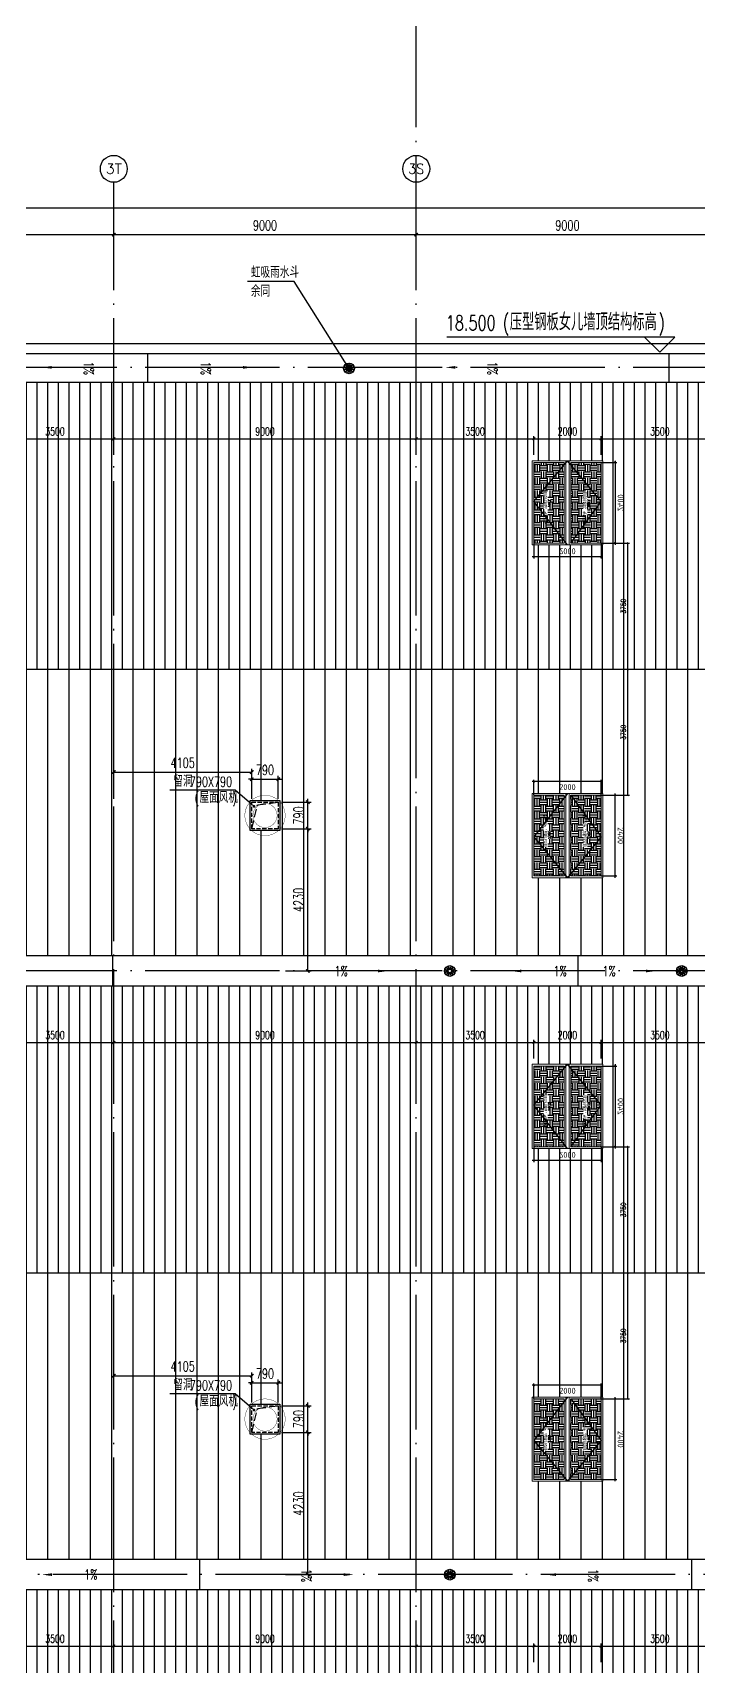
# Model space of a CAD drawing. Extents: x -1313754 to 847533, y 489853 to 941203.
# Drawn here: x 215731 to 235541, y 582093 to 630673 of the extents above; entities that cross this region are included whole.
import ezdxf
from ezdxf.enums import TextEntityAlignment as Align

# ---------------------------------------------------------------- set-up
doc = ezdxf.new("R2010")
doc.units = 0
doc.header["$LTSCALE"] = 1000
doc.header["$MEASUREMENT"] = 0
for name, pattern in [('DASH', [0.35, 0.25, -0.1]), ('DOTE', [2.42, 2, -0.2, 0.02, -0.2]), ('HIDDEN', [9.525, 6.35, -3.175])]:
    doc.linetypes.add(name, pattern=pattern)
doc.layers.get('Defpoints').update_dxf_attribs({"color": 210})
for name, color, linetype in [('A-AXIS-D', 1, 'Continuous'), ('A-AXIS-DOTE', 14, 'DOTE'), ('A-AXIS-DP', 126, 'Continuous'), ('A-AXIS-SYMB', 3, 'Continuous'), ('A-DRAIN', 142, 'Continuous'), ('A-HATCH-2', 251, 'Continuous'), ('A-LIN-V', 9, 'Continuous'), ('A-SFCE', 30, 'Continuous'), ('A-WINDOW', 140, 'Continuous'), ('AS-COLN', 6, 'Continuous'), ('AS-WALL', 40, 'Continuous'), ('AS-结构边线层', 200, 'Continuous'), ('DIM_SYMB', 3, 'Continuous'), ('PUB_TEXT', 7, 'Continuous'), ('SPACE', 7, 'Continuous'), ('SPACE_HATCH', 8, 'Continuous'), ('参考线', 8, 'Continuous'), ('外框', 1, 'HIDDEN'), ('文本', 4, 'Continuous'), ('暖通', 7, 'Continuous'), ('虹吸雨水斗', 6, 'Continuous')]:
    doc.layers.add(name, color=color, linetype=linetype)
doc.layers.add('A-加建区域', color=47, linetype='Continuous', plot=False)
doc.layers.add('成型线', color=3, linetype='Continuous', lineweight=18)
doc.styles.add('_TCH_AXIS', font='COMPLEX', dxfattribs={"bigfont": 'GBCBIG'})
doc.styles.add('_TCH_DIM', font='SIMPLEX', dxfattribs={"bigfont": 'GBCBIG'})
doc.styles.add('_TCH_DIM_T3', font='SIMPLEX', dxfattribs={"width": 0.705882, "bigfont": 'GBCBIG'})
doc.styles.add('_TCH_SPACE', font='SIMPLEX', dxfattribs={"height": 5, "bigfont": 'GBCBIG'})
doc.styles.get("Standard").update_dxf_attribs({"font": 'gbenor.shx', "bigfont": 'gbcbig.shx'})
doc.dimstyles.new('_TCH_ARCH&&100', dxfattribs={"dimtxt": 297.5, "dimasz": 100, "dimexe": 100, "dimexo": 100, "dimgap": 126.25, "dimtad": 1, "dimdec": 0, "dimzin": 0, "dimdsep": 46, "dimtxsty": '_TCH_DIM_T3', "dimblk": 'ARCHTICK', "dimcen": 0.09, "dimclrt": 7, "dimazin": 2, "dimtfac": 1, "dimtdec": 0, "dimtix": 1, "dimtmove": 2, "dimatfit": 3, "dimfxl": 0, "dimtolj": 1, "dimtzin": 0, "dimarcsym": 0})
doc.dimstyles.new('_TCH_ARCH&&50', dxfattribs={"dimtxt": 148.75, "dimasz": 50, "dimexe": 50, "dimexo": 50, "dimgap": 63.125, "dimtad": 1, "dimdec": 0, "dimzin": 0, "dimdsep": 46, "dimtxsty": '_TCH_DIM_T3', "dimblk": 'ARCHTICK', "dimcen": 0.09, "dimclrt": 7, "dimazin": 2, "dimtfac": 1, "dimtdec": 0, "dimtix": 1, "dimtmove": 2, "dimatfit": 3, "dimfxl": 0, "dimtolj": 1, "dimtzin": 0, "dimarcsym": 0})
doc.dimstyles.new('_TCH_ARCH&&80', dxfattribs={"dimtxt": 238, "dimasz": 80, "dimexe": 80, "dimexo": 80, "dimgap": 101, "dimtad": 1, "dimdec": 0, "dimzin": 0, "dimdsep": 46, "dimtxsty": '_TCH_DIM_T3', "dimblk": 'ARCHTICK', "dimcen": 0.09, "dimclrt": 7, "dimazin": 2, "dimtfac": 1, "dimtdec": 0, "dimtix": 1, "dimtmove": 2, "dimatfit": 3, "dimfxl": 0, "dimtolj": 1, "dimtzin": 0, "dimarcsym": 0})
pattern_1 = [(90, (-500100, 0), (-317.5, 0), [])]
pattern_2 = [(90, (-500100, 0), (-635, 0), [])]
pattern_3 = [(0, (0, 0), (187.5, 187.5), [187.5, -187.5]), (0, (0, 70.31), (187.5, 187.5), [187.5, -187.5]), (0, (0, 140.62), (187.5, 187.5), [187.5, -187.5]), (90, (23.44, 164.06), (-187.5, 187.5), [187.5, -187.5]), (90, (93.75, 164.06), (-187.5, 187.5), [187.5, -187.5]), (90, (164.06, 164.06), (-187.5, 187.5), [187.5, -187.5])]

# ---------------------------------------------------------------- blocks, each defined once
blk = doc.blocks.new('rrrrrrrrrrrrrrrrrrrrr')
at = {"layer": 'A-HATCH-2'}
h = blk.add_hatch(dxfattribs=at)
h.set_pattern_fill('ANSI31', color=256, scale=200, angle=45)
h.set_pattern_definition(pattern_1)
h.paths.add_polyline_path([(-266220, 611745), (-133684.3, 611745), (-128454.2, 611745), (-128454.2, 620270), (-295643.1, 620270), (-298314.9, 612035.4), (-298409.1, 611745)])
h = blk.add_hatch(dxfattribs=at)
h.set_pattern_fill('ANSI31', color=256, scale=400, angle=45)
h.set_pattern_definition(pattern_2)
h.paths.add_polyline_path([(-266220, 611745), (-133684.3, 611745), (-128454.2, 611745), (-128454.2, 603220), (-301175.2, 603220), (-298409.1, 611745), (-278850, 611745)])
h = blk.add_hatch(dxfattribs=at)
h.set_pattern_fill('ANSI31', color=256, scale=200, angle=45)
h.set_pattern_definition(pattern_1)
h.paths.add_polyline_path([(-266220, 593795), (-133684.3, 593795), (-128454.2, 593795), (-128454.2, 602320), (-301467.2, 602320), (-304221.8, 593830.4), (-299145.1, 593795)])
h = blk.add_hatch(dxfattribs=at)
h.set_pattern_fill('ANSI31', color=256, scale=400, angle=45)
h.set_pattern_definition(pattern_2)
h.paths.add_polyline_path([(-266220, 593795), (-133684.3, 593795), (-128454.2, 593795), (-128454.2, 585270), (-306999.3, 585270), (-304233.2, 593795), (-278850, 593795)])
h = blk.add_hatch(dxfattribs=at)
h.set_pattern_fill('ANSI31', color=256, scale=200, angle=45)
h.set_pattern_definition(pattern_1)
h.paths.add_polyline_path([(-266220, 575845), (-133684.3, 575845), (-128454.2, 575845), (-128454.2, 584370), (-307291.3, 584370), (-310057.3, 575845), (-299145.1, 575845)])
at = {"layer": 'A-AXIS-SYMB'}
for p, q in [((-265260, 621620), (-272040, 621620)), ((-265710, 621170), (-266160, 621620)), ((-265710, 621170), (-265260, 621620))]:
    blk.add_line(p, q, dxfattribs=at)
at = {"layer": 'A-LIN-V'}
for points in [[(-128454.2, 620270), (-295643.1, 620270), (-301175.2, 603220)], [(-128454.2, 603220), (-301175.2, 603220)], [(-128454.2, 602320), (-301467.2, 602320)], [(-128454.2, 585270), (-306999.3, 585270)], [(-128454.2, 584370), (-307291.3, 584370)]]:
    blk.add_lwpolyline(points, dxfattribs=at)
at = {"layer": 'A-SFCE'}
for points in [[(-128154.2, 548220), (-128154.2, 621419.9), (-296321.3, 621420), (-313854.2, 567383.3), (-313854.2, 566370), (-313254.2, 566370)], [(-313554.2, 564570), (-313554.2, 548519.9), (-128454.2, 548519.9), (-128454.2, 621119.9), (-296103.2, 621120), (-313554.2, 567335.8), (-313554.2, 566670), (-313254.2, 566670)], [(-299145.1, 611745), (-128454.2, 611745)], [(-304977.3, 593795), (-128454.2, 593795)]]:
    blk.add_lwpolyline(points, dxfattribs=at)
at = {"layer": 'PUB_TEXT', "style": '_TCH_DIM', "width": 0.705882}
for s, height, p in [('(', 446.2, (-270380, 621820)), (')', 446.2, (-265746.6, 621820)), ('18.500', 446.25, (-272075, 621820))]:
    blk.add_text(s, height=height, dxfattribs=at).set_placement(p)
at = {"layer": 'PUB_TEXT', "style": '_TCH_DIM'}
blk.add_text('压型钢板女儿墙顶结构标高', height=506.383, dxfattribs=at).set_placement((-270170, 621820))
blk = doc.blocks.new('_ArchTick')
at = {"color": 0, "linetype": 'ByBlock', "const_width": 0.4}
blk.add_lwpolyline([(-0.5, -0.5), (0.5, 0.5)], dxfattribs=at)
blk = doc.blocks.new('44')
at = {"layer": 'A-AXIS-DP', "color": 1}
for p, q in [((280302, 745270), (280302, 747370)), ((277446, 744900), (279946, 744900))]:
    blk.add_line(p, q, dxfattribs=at)
for p, xscale, yscale, zscale, rotation in [((280302, 747320), -50.00000000000003, 50.00000000000003, 50.00000000000001, 270), ((280302, 745320), -50.00000000000001, 50.00000000000001, 50.00000000000001, 90), ((279896, 744900), -50, 50, 50, 180)]:
    blk.add_blockref('_ArchTick', p, dxfattribs=dict(at, xscale=xscale, yscale=yscale, zscale=zscale, rotation=rotation))
at = {"layer": 'A-AXIS-DP', "color": 1, "xscale": -50, "yscale": 50, "zscale": 50}
blk.add_blockref('_ArchTick', (277496, 744900), dxfattribs=at)
at = {"layer": 'A-AXIS-DP', "color": 1, "insert": (278696, 744737), "char_height": 175, "attachment_point": 5, "rotation": 180}
blk.add_mtext('\\A1;2400', dxfattribs=at)
blk.add_wipeout([(277446, 745270), (279946, 745270), (279946, 747370), (277446, 747370)]).dxf.layer = '参考线'
at = {"layer": 'SPACE_HATCH'}
h = blk.add_hatch(dxfattribs=at)
h.set_pattern_fill('土壤', color=1, scale=50, style=0)
h.set_pattern_definition(pattern_3)
h.paths.add_polyline_path([(277496, 746420), (279896, 746420), (279896, 747320), (277496, 747320)])
h.paths.add_polyline_path([(278352, 746904), (279057, 746904), (279057, 747034), (278352, 747034)])
h.paths.add_polyline_path([(278591, 746811), (278817, 746811), (278817, 746895), (278591, 746895)])
h = blk.add_hatch(dxfattribs=at)
h.set_pattern_fill('土壤', color=1, scale=50, style=0)
h.set_pattern_definition(pattern_3)
h.paths.add_polyline_path([(277496, 746220), (279896, 746220), (279896, 745320), (277496, 745320)])
h.paths.add_polyline_path([(278352, 745724), (279057, 745724), (279057, 745854), (278352, 745854)])
h.paths.add_polyline_path([(278591, 745631), (278817, 745631), (278817, 745715), (278591, 745715)])
at = {"layer": 'A-AXIS-DP', "color": 1}
for p, q in [((279906, 747320), (280352, 747320)), ((277496, 745320), (277496, 744850)), ((279896, 745320), (279896, 744850)), ((279906, 745320), (280352, 745320))]:
    blk.add_line(p, q, dxfattribs=at)
at = {"layer": '外框'}
for points in [[(279946, 746320), (278658, 747320), (277446, 746320)], [(279896, 746220), (278658, 745320), (277446, 746320)]]:
    blk.add_lwpolyline(points, dxfattribs=at)
at = {"layer": '成型线'}
for p, q in [((279946, 745270), (279946, 747370)), ((277446, 746370), (279946, 746370)), ((277446, 746270), (279946, 746270)), ((277496, 746420), (279896, 746420)), ((277496, 746220), (279896, 746220))]:
    blk.add_line(p, q, dxfattribs=at)
for points in [[(279946, 745270), (277446, 745270), (277446, 747370), (279946, 747370)], [(277496, 746420), (277496, 747320), (279896, 747320), (279896, 746420)], [(279896, 746220), (279896, 745320), (277496, 745320), (277496, 746220)]]:
    blk.add_lwpolyline(points, dxfattribs=at)
at = {"layer": 'A-AXIS-DP', "color": 1, "insert": (280139, 746320), "char_height": 175, "attachment_point": 5, "rotation": 270}
blk.add_mtext('\\A1;2000', dxfattribs=at)
at = {"layer": 'SPACE', "color": 1, "style": '_TCH_SPACE'}
for p in [(278365, 746930), (278365, 745750)]:
    blk.add_text('自然排烟窗，有效面积', height=96.5, dxfattribs=at).set_placement(p)
at = {"layer": 'SPACE', "color": 1, "style": '_TCH_SPACE', "width": 0.705882}
for s, height, p in [('2.16m', 59.5, (278600, 746828)), ('2', 29.8, (278792, 746863)), ('2.16m', 59.5, (278600, 745648)), ('2', 29.8, (278792, 745683))]:
    blk.add_text(s, height=height, dxfattribs=at).set_placement(p)
blk = doc.blocks.new('*D2538')
at = {"layer": 'A-WINDOW', "color": 0, "lineweight": -2}
for p, q in [((367696, 714320), (368446, 714320)), ((368396, 710570), (368396, 714320)), ((367696, 710570), (368446, 710570))]:
    blk.add_line(p, q, dxfattribs=at)
at = {"layer": 'Defpoints', "color": 0}
for p in [(367646, 714320), (368396, 714320), (367646, 710570)]:
    blk.add_point(p, dxfattribs=at)
at = {"layer": 'A-WINDOW', "color": 0, "lineweight": -2, "xscale": 50, "yscale": 50, "zscale": 50}
for p, rotation in [((368396, 714320), 90), ((368396, 710570), 270)]:
    blk.add_blockref('_ArchTick', p, dxfattribs=dict(at, rotation=rotation))
at = {"layer": 'A-WINDOW', "color": 7, "insert": (368258, 712445), "char_height": 148.8, "attachment_point": 5, "rotation": 90, "style": '_TCH_DIM_T3'}
blk.add_mtext('\\A1;3750', dxfattribs=at)
blk = doc.blocks.new('*D2539')
at = {"layer": 'A-WINDOW', "color": 0, "lineweight": -2}
for p, q in [((367696, 718070), (368446, 718070)), ((368396, 714320), (368396, 718070)), ((367696, 714320), (368446, 714320))]:
    blk.add_line(p, q, dxfattribs=at)
at = {"layer": 'Defpoints', "color": 0}
for p in [(367646, 718070), (368396, 718070), (367646, 714320)]:
    blk.add_point(p, dxfattribs=at)
at = {"layer": 'A-WINDOW', "color": 0, "lineweight": -2, "xscale": 50, "yscale": 50, "zscale": 50}
for p, rotation in [((368396, 718070), 90), ((368396, 714320), 270)]:
    blk.add_blockref('_ArchTick', p, dxfattribs=dict(at, rotation=rotation))
at = {"layer": 'A-WINDOW', "color": 7, "insert": (368258, 716195), "char_height": 148.8, "attachment_point": 5, "rotation": 90, "style": '_TCH_DIM_T3'}
blk.add_mtext('\\A1;3750', dxfattribs=at)
blk = doc.blocks.new('*D1856')
at = {"layer": 'A-AXIS-DP', "color": 0, "lineweight": -2}
for p, q in [((214646, 618115), (214646, 618675)), ((214646, 618595), (218146, 618595)), ((218146, 618115), (218146, 618675))]:
    blk.add_line(p, q, dxfattribs=at)
at = {"layer": 'Defpoints', "color": 0}
for p in [(218146, 618595), (214646, 618035), (218146, 618035)]:
    blk.add_point(p, dxfattribs=at)
at = {"layer": 'A-AXIS-DP', "color": 0, "lineweight": -2, "xscale": 80, "yscale": 80, "zscale": 80, "rotation": 180}
blk.add_blockref('_ArchTick', (214646, 618595), dxfattribs=at)
at = {"layer": 'A-AXIS-DP', "color": 0, "lineweight": -2, "xscale": 80, "yscale": 80, "zscale": 80}
blk.add_blockref('_ArchTick', (218146, 618595), dxfattribs=at)
at = {"layer": 'A-AXIS-DP', "color": 7, "insert": (216396, 618815), "char_height": 238, "attachment_point": 5, "style": '_TCH_DIM_T3'}
blk.add_mtext('\\A1;3500', dxfattribs=at)
blk = doc.blocks.new('*D1857')
at = {"layer": 'A-AXIS-DP', "color": 0, "lineweight": -2}
for p, q in [((218146, 618115), (218146, 618675)), ((218146, 618595), (227146, 618595)), ((227146, 618115), (227146, 618675))]:
    blk.add_line(p, q, dxfattribs=at)
at = {"layer": 'Defpoints', "color": 0}
for p in [(227146, 618595), (218146, 618035), (227146, 618035)]:
    blk.add_point(p, dxfattribs=at)
at = {"layer": 'A-AXIS-DP', "color": 0, "lineweight": -2, "xscale": 80, "yscale": 80, "zscale": 80, "rotation": 180}
blk.add_blockref('_ArchTick', (218146, 618595), dxfattribs=at)
at = {"layer": 'A-AXIS-DP', "color": 0, "lineweight": -2, "xscale": 80, "yscale": 80, "zscale": 80}
blk.add_blockref('_ArchTick', (227146, 618595), dxfattribs=at)
at = {"layer": 'A-AXIS-DP', "color": 7, "insert": (222646, 618815), "char_height": 238, "attachment_point": 5, "style": '_TCH_DIM_T3'}
blk.add_mtext('\\A1;9000', dxfattribs=at)
blk = doc.blocks.new('*D1858')
at = {"layer": 'A-AXIS-DP', "color": 0, "lineweight": -2}
for p, q in [((227146, 618115), (227146, 618675)), ((227146, 618595), (230646, 618595)), ((230646, 618115), (230646, 618675))]:
    blk.add_line(p, q, dxfattribs=at)
at = {"layer": 'Defpoints', "color": 0}
for p in [(230646, 618595), (227146, 618035), (230646, 618035)]:
    blk.add_point(p, dxfattribs=at)
at = {"layer": 'A-AXIS-DP', "color": 0, "lineweight": -2, "xscale": 80, "yscale": 80, "zscale": 80, "rotation": 180}
blk.add_blockref('_ArchTick', (227146, 618595), dxfattribs=at)
at = {"layer": 'A-AXIS-DP', "color": 0, "lineweight": -2, "xscale": 80, "yscale": 80, "zscale": 80}
blk.add_blockref('_ArchTick', (230646, 618595), dxfattribs=at)
at = {"layer": 'A-AXIS-DP', "color": 7, "insert": (228896, 618815), "char_height": 238, "attachment_point": 5, "style": '_TCH_DIM_T3'}
blk.add_mtext('\\A1;3500', dxfattribs=at)
blk = doc.blocks.new('*D1859')
at = {"layer": 'A-AXIS-DP', "color": 0, "lineweight": -2}
for p, q in [((230646, 618115), (230646, 618675)), ((230646, 618595), (232646, 618595)), ((232646, 618115), (232646, 618675))]:
    blk.add_line(p, q, dxfattribs=at)
at = {"layer": 'Defpoints', "color": 0}
for p in [(232646, 618595), (230646, 618035), (232646, 618035)]:
    blk.add_point(p, dxfattribs=at)
at = {"layer": 'A-AXIS-DP', "color": 0, "lineweight": -2, "xscale": 80, "yscale": 80, "zscale": 80, "rotation": 180}
blk.add_blockref('_ArchTick', (230646, 618595), dxfattribs=at)
at = {"layer": 'A-AXIS-DP', "color": 0, "lineweight": -2, "xscale": 80, "yscale": 80, "zscale": 80}
blk.add_blockref('_ArchTick', (232646, 618595), dxfattribs=at)
at = {"layer": 'A-AXIS-DP', "color": 7, "insert": (231646, 618815), "char_height": 238, "attachment_point": 5, "style": '_TCH_DIM_T3'}
blk.add_mtext('\\A1;2000', dxfattribs=at)
blk = doc.blocks.new('*D1860')
at = {"layer": 'A-AXIS-DP', "color": 0, "lineweight": -2}
for p, q in [((232646, 618115), (232646, 618675)), ((232646, 618595), (236146, 618595)), ((236146, 618115), (236146, 618675))]:
    blk.add_line(p, q, dxfattribs=at)
at = {"layer": 'Defpoints', "color": 0}
for p in [(236146, 618595), (232646, 618035), (236146, 618035)]:
    blk.add_point(p, dxfattribs=at)
at = {"layer": 'A-AXIS-DP', "color": 0, "lineweight": -2, "xscale": 80, "yscale": 80, "zscale": 80, "rotation": 180}
blk.add_blockref('_ArchTick', (232646, 618595), dxfattribs=at)
at = {"layer": 'A-AXIS-DP', "color": 0, "lineweight": -2, "xscale": 80, "yscale": 80, "zscale": 80}
blk.add_blockref('_ArchTick', (236146, 618595), dxfattribs=at)
at = {"layer": 'A-AXIS-DP', "color": 7, "insert": (234396, 618815), "char_height": 238, "attachment_point": 5, "style": '_TCH_DIM_T3'}
blk.add_mtext('\\A1;3500', dxfattribs=at)
blk = doc.blocks.new('*D1891')
at = {"layer": 'A-AXIS-DP', "color": 0, "lineweight": -2}
for p, q in [((214646, 600165), (214646, 600725)), ((214646, 600645), (218146, 600645)), ((218146, 600165), (218146, 600725))]:
    blk.add_line(p, q, dxfattribs=at)
at = {"layer": 'Defpoints', "color": 0}
for p in [(218146, 600645), (214646, 600085), (218146, 600085)]:
    blk.add_point(p, dxfattribs=at)
at = {"layer": 'A-AXIS-DP', "color": 0, "lineweight": -2, "xscale": 80, "yscale": 80, "zscale": 80, "rotation": 180}
blk.add_blockref('_ArchTick', (214646, 600645), dxfattribs=at)
at = {"layer": 'A-AXIS-DP', "color": 0, "lineweight": -2, "xscale": 80, "yscale": 80, "zscale": 80}
blk.add_blockref('_ArchTick', (218146, 600645), dxfattribs=at)
at = {"layer": 'A-AXIS-DP', "color": 7, "insert": (216396, 600865), "char_height": 238, "attachment_point": 5, "style": '_TCH_DIM_T3'}
blk.add_mtext('\\A1;3500', dxfattribs=at)
blk = doc.blocks.new('*D1892')
at = {"layer": 'A-AXIS-DP', "color": 0, "lineweight": -2}
for p, q in [((218146, 600165), (218146, 600725)), ((218146, 600645), (227146, 600645)), ((227146, 600165), (227146, 600725))]:
    blk.add_line(p, q, dxfattribs=at)
at = {"layer": 'Defpoints', "color": 0}
for p in [(227146, 600645), (218146, 600085), (227146, 600085)]:
    blk.add_point(p, dxfattribs=at)
at = {"layer": 'A-AXIS-DP', "color": 0, "lineweight": -2, "xscale": 80, "yscale": 80, "zscale": 80, "rotation": 180}
blk.add_blockref('_ArchTick', (218146, 600645), dxfattribs=at)
at = {"layer": 'A-AXIS-DP', "color": 0, "lineweight": -2, "xscale": 80, "yscale": 80, "zscale": 80}
blk.add_blockref('_ArchTick', (227146, 600645), dxfattribs=at)
at = {"layer": 'A-AXIS-DP', "color": 7, "insert": (222646, 600865), "char_height": 238, "attachment_point": 5, "style": '_TCH_DIM_T3'}
blk.add_mtext('\\A1;9000', dxfattribs=at)
blk = doc.blocks.new('*D1893')
at = {"layer": 'A-AXIS-DP', "color": 0, "lineweight": -2}
for p, q in [((227146, 600165), (227146, 600725)), ((227146, 600645), (230646, 600645)), ((230646, 600165), (230646, 600725))]:
    blk.add_line(p, q, dxfattribs=at)
at = {"layer": 'Defpoints', "color": 0}
for p in [(230646, 600645), (227146, 600085), (230646, 600085)]:
    blk.add_point(p, dxfattribs=at)
at = {"layer": 'A-AXIS-DP', "color": 0, "lineweight": -2, "xscale": 80, "yscale": 80, "zscale": 80, "rotation": 180}
blk.add_blockref('_ArchTick', (227146, 600645), dxfattribs=at)
at = {"layer": 'A-AXIS-DP', "color": 0, "lineweight": -2, "xscale": 80, "yscale": 80, "zscale": 80}
blk.add_blockref('_ArchTick', (230646, 600645), dxfattribs=at)
at = {"layer": 'A-AXIS-DP', "color": 7, "insert": (228896, 600865), "char_height": 238, "attachment_point": 5, "style": '_TCH_DIM_T3'}
blk.add_mtext('\\A1;3500', dxfattribs=at)
blk = doc.blocks.new('*D1894')
at = {"layer": 'A-AXIS-DP', "color": 0, "lineweight": -2}
for p, q in [((230646, 600165), (230646, 600725)), ((230646, 600645), (232646, 600645)), ((232646, 600165), (232646, 600725))]:
    blk.add_line(p, q, dxfattribs=at)
at = {"layer": 'Defpoints', "color": 0}
for p in [(232646, 600645), (230646, 600085), (232646, 600085)]:
    blk.add_point(p, dxfattribs=at)
at = {"layer": 'A-AXIS-DP', "color": 0, "lineweight": -2, "xscale": 80, "yscale": 80, "zscale": 80, "rotation": 180}
blk.add_blockref('_ArchTick', (230646, 600645), dxfattribs=at)
at = {"layer": 'A-AXIS-DP', "color": 0, "lineweight": -2, "xscale": 80, "yscale": 80, "zscale": 80}
blk.add_blockref('_ArchTick', (232646, 600645), dxfattribs=at)
at = {"layer": 'A-AXIS-DP', "color": 7, "insert": (231646, 600865), "char_height": 238, "attachment_point": 5, "style": '_TCH_DIM_T3'}
blk.add_mtext('\\A1;2000', dxfattribs=at)
blk = doc.blocks.new('*D1895')
at = {"layer": 'A-AXIS-DP', "color": 0, "lineweight": -2}
for p, q in [((232646, 600165), (232646, 600725)), ((232646, 600645), (236146, 600645)), ((236146, 600165), (236146, 600725))]:
    blk.add_line(p, q, dxfattribs=at)
at = {"layer": 'Defpoints', "color": 0}
for p in [(236146, 600645), (232646, 600085), (236146, 600085)]:
    blk.add_point(p, dxfattribs=at)
at = {"layer": 'A-AXIS-DP', "color": 0, "lineweight": -2, "xscale": 80, "yscale": 80, "zscale": 80, "rotation": 180}
blk.add_blockref('_ArchTick', (232646, 600645), dxfattribs=at)
at = {"layer": 'A-AXIS-DP', "color": 0, "lineweight": -2, "xscale": 80, "yscale": 80, "zscale": 80}
blk.add_blockref('_ArchTick', (236146, 600645), dxfattribs=at)
at = {"layer": 'A-AXIS-DP', "color": 7, "insert": (234396, 600865), "char_height": 238, "attachment_point": 5, "style": '_TCH_DIM_T3'}
blk.add_mtext('\\A1;3500', dxfattribs=at)
blk = doc.blocks.new('*D1929')
at = {"layer": 'A-AXIS-DP', "color": 0, "lineweight": -2}
for p, q in [((214646, 582215), (214646, 582775)), ((214646, 582695), (218146, 582695)), ((218146, 582215), (218146, 582775))]:
    blk.add_line(p, q, dxfattribs=at)
at = {"layer": 'Defpoints', "color": 0}
for p in [(218146, 582695), (214646, 582135), (218146, 582135)]:
    blk.add_point(p, dxfattribs=at)
at = {"layer": 'A-AXIS-DP', "color": 0, "lineweight": -2, "xscale": 80, "yscale": 80, "zscale": 80, "rotation": 180}
blk.add_blockref('_ArchTick', (214646, 582695), dxfattribs=at)
at = {"layer": 'A-AXIS-DP', "color": 0, "lineweight": -2, "xscale": 80, "yscale": 80, "zscale": 80}
blk.add_blockref('_ArchTick', (218146, 582695), dxfattribs=at)
at = {"layer": 'A-AXIS-DP', "color": 7, "insert": (216396, 582915), "char_height": 238, "attachment_point": 5, "style": '_TCH_DIM_T3'}
blk.add_mtext('\\A1;3500', dxfattribs=at)
blk = doc.blocks.new('*D1930')
at = {"layer": 'A-AXIS-DP', "color": 0, "lineweight": -2}
for p, q in [((218146, 582215), (218146, 582775)), ((218146, 582695), (227146, 582695)), ((227146, 582215), (227146, 582775))]:
    blk.add_line(p, q, dxfattribs=at)
at = {"layer": 'Defpoints', "color": 0}
for p in [(227146, 582695), (218146, 582135), (227146, 582135)]:
    blk.add_point(p, dxfattribs=at)
at = {"layer": 'A-AXIS-DP', "color": 0, "lineweight": -2, "xscale": 80, "yscale": 80, "zscale": 80, "rotation": 180}
blk.add_blockref('_ArchTick', (218146, 582695), dxfattribs=at)
at = {"layer": 'A-AXIS-DP', "color": 0, "lineweight": -2, "xscale": 80, "yscale": 80, "zscale": 80}
blk.add_blockref('_ArchTick', (227146, 582695), dxfattribs=at)
at = {"layer": 'A-AXIS-DP', "color": 7, "insert": (222646, 582915), "char_height": 238, "attachment_point": 5, "style": '_TCH_DIM_T3'}
blk.add_mtext('\\A1;9000', dxfattribs=at)
blk = doc.blocks.new('*D1931')
at = {"layer": 'A-AXIS-DP', "color": 0, "lineweight": -2}
for p, q in [((227146, 582215), (227146, 582775)), ((227146, 582695), (230646, 582695)), ((230646, 582215), (230646, 582775))]:
    blk.add_line(p, q, dxfattribs=at)
at = {"layer": 'Defpoints', "color": 0}
for p in [(230646, 582695), (227146, 582135), (230646, 582135)]:
    blk.add_point(p, dxfattribs=at)
at = {"layer": 'A-AXIS-DP', "color": 0, "lineweight": -2, "xscale": 80, "yscale": 80, "zscale": 80, "rotation": 180}
blk.add_blockref('_ArchTick', (227146, 582695), dxfattribs=at)
at = {"layer": 'A-AXIS-DP', "color": 0, "lineweight": -2, "xscale": 80, "yscale": 80, "zscale": 80}
blk.add_blockref('_ArchTick', (230646, 582695), dxfattribs=at)
at = {"layer": 'A-AXIS-DP', "color": 7, "insert": (228896, 582915), "char_height": 238, "attachment_point": 5, "style": '_TCH_DIM_T3'}
blk.add_mtext('\\A1;3500', dxfattribs=at)
blk = doc.blocks.new('*D1932')
at = {"layer": 'A-AXIS-DP', "color": 0, "lineweight": -2}
for p, q in [((230646, 582215), (230646, 582775)), ((230646, 582695), (232646, 582695)), ((232646, 582215), (232646, 582775))]:
    blk.add_line(p, q, dxfattribs=at)
at = {"layer": 'Defpoints', "color": 0}
for p in [(232646, 582695), (230646, 582135), (232646, 582135)]:
    blk.add_point(p, dxfattribs=at)
at = {"layer": 'A-AXIS-DP', "color": 0, "lineweight": -2, "xscale": 80, "yscale": 80, "zscale": 80, "rotation": 180}
blk.add_blockref('_ArchTick', (230646, 582695), dxfattribs=at)
at = {"layer": 'A-AXIS-DP', "color": 0, "lineweight": -2, "xscale": 80, "yscale": 80, "zscale": 80}
blk.add_blockref('_ArchTick', (232646, 582695), dxfattribs=at)
at = {"layer": 'A-AXIS-DP', "color": 7, "insert": (231646, 582915), "char_height": 238, "attachment_point": 5, "style": '_TCH_DIM_T3'}
blk.add_mtext('\\A1;2000', dxfattribs=at)
blk = doc.blocks.new('*D1933')
at = {"layer": 'A-AXIS-DP', "color": 0, "lineweight": -2}
for p, q in [((232646, 582215), (232646, 582775)), ((232646, 582695), (236146, 582695)), ((236146, 582215), (236146, 582775))]:
    blk.add_line(p, q, dxfattribs=at)
at = {"layer": 'Defpoints', "color": 0}
for p in [(236146, 582695), (232646, 582135), (236146, 582135)]:
    blk.add_point(p, dxfattribs=at)
at = {"layer": 'A-AXIS-DP', "color": 0, "lineweight": -2, "xscale": 80, "yscale": 80, "zscale": 80, "rotation": 180}
blk.add_blockref('_ArchTick', (232646, 582695), dxfattribs=at)
at = {"layer": 'A-AXIS-DP', "color": 0, "lineweight": -2, "xscale": 80, "yscale": 80, "zscale": 80}
blk.add_blockref('_ArchTick', (236146, 582695), dxfattribs=at)
at = {"layer": 'A-AXIS-DP', "color": 7, "insert": (234396, 582915), "char_height": 238, "attachment_point": 5, "style": '_TCH_DIM_T3'}
blk.add_mtext('\\A1;3500', dxfattribs=at)
blk = doc.blocks.new('*D1414')
at = {"layer": 'A-AXIS-D', "color": 0, "lineweight": -2}
for p, q in [((-70118, -180910), (-70118, -180052)), ((-70118, -180152), (-61118, -180152)), ((-61118, -180910), (-61118, -180052))]:
    blk.add_line(p, q, dxfattribs=at)
at = {"layer": 'Defpoints', "color": 0}
for p in [(-61118, -180152), (-70118, -181010), (-61118, -181010)]:
    blk.add_point(p, dxfattribs=at)
at = {"layer": 'A-AXIS-D', "color": 0, "lineweight": -2, "xscale": 100, "yscale": 100, "zscale": 100, "rotation": 180}
blk.add_blockref('_ArchTick', (-70118, -180152), dxfattribs=at)
at = {"layer": 'A-AXIS-D', "color": 0, "lineweight": -2, "xscale": 100, "yscale": 100, "zscale": 100}
blk.add_blockref('_ArchTick', (-61118, -180152), dxfattribs=at)
at = {"layer": 'A-AXIS-D', "color": 7, "insert": (-65618, -179877), "char_height": 297.5, "attachment_point": 5, "style": '_TCH_DIM_T3'}
blk.add_mtext('\\A1;9000', dxfattribs=at)
blk = doc.blocks.new('*D1415')
at = {"layer": 'A-AXIS-D', "color": 0, "lineweight": -2}
for p, q in [((-61118, -180910), (-61118, -180052)), ((-61118, -180152), (-52118, -180152)), ((-52118, -180910), (-52118, -180052))]:
    blk.add_line(p, q, dxfattribs=at)
at = {"layer": 'Defpoints', "color": 0}
for p in [(-52118, -180152), (-61118, -181010), (-52118, -181010)]:
    blk.add_point(p, dxfattribs=at)
at = {"layer": 'A-AXIS-D', "color": 0, "lineweight": -2, "xscale": 100, "yscale": 100, "zscale": 100, "rotation": 180}
blk.add_blockref('_ArchTick', (-61118, -180152), dxfattribs=at)
at = {"layer": 'A-AXIS-D', "color": 0, "lineweight": -2, "xscale": 100, "yscale": 100, "zscale": 100}
blk.add_blockref('_ArchTick', (-52118, -180152), dxfattribs=at)
at = {"layer": 'A-AXIS-D', "color": 7, "insert": (-56618, -179877), "char_height": 297.5, "attachment_point": 5, "style": '_TCH_DIM_T3'}
blk.add_mtext('\\A1;9000', dxfattribs=at)
blk = doc.blocks.new('*D1416')
at = {"layer": 'A-AXIS-D', "color": 0, "lineweight": -2}
for p, q in [((-52118, -180910), (-52118, -180052)), ((-52118, -180152), (-43118, -180152)), ((-43118, -180910), (-43118, -180052))]:
    blk.add_line(p, q, dxfattribs=at)
at = {"layer": 'Defpoints', "color": 0}
for p in [(-43118, -180152), (-52118, -181010), (-43118, -181010)]:
    blk.add_point(p, dxfattribs=at)
at = {"layer": 'A-AXIS-D', "color": 0, "lineweight": -2, "xscale": 100, "yscale": 100, "zscale": 100, "rotation": 180}
blk.add_blockref('_ArchTick', (-52118, -180152), dxfattribs=at)
at = {"layer": 'A-AXIS-D', "color": 0, "lineweight": -2, "xscale": 100, "yscale": 100, "zscale": 100}
blk.add_blockref('_ArchTick', (-43118, -180152), dxfattribs=at)
at = {"layer": 'A-AXIS-D', "color": 7, "insert": (-47618, -179877), "char_height": 297.5, "attachment_point": 5, "style": '_TCH_DIM_T3'}
blk.add_mtext('\\A1;9000', dxfattribs=at)
blk = doc.blocks.new('*D1433')
at = {"layer": 'A-AXIS-D', "color": 0, "lineweight": -2}
for p, q in [((-93018, -180810), (-93018, -179252)), ((92682, -180810), (92682, -179252)), ((-93018, -179352), (92682, -179352))]:
    blk.add_line(p, q, dxfattribs=at)
at = {"layer": 'Defpoints', "color": 0}
for p in [(92682, -179352), (-93018, -180910), (92682, -180910)]:
    blk.add_point(p, dxfattribs=at)
at = {"layer": 'A-AXIS-D', "color": 0, "lineweight": -2, "xscale": 100, "yscale": 100, "zscale": 100, "rotation": 180}
blk.add_blockref('_ArchTick', (-93018, -179352), dxfattribs=at)
at = {"layer": 'A-AXIS-D', "color": 0, "lineweight": -2, "xscale": 100, "yscale": 100, "zscale": 100}
blk.add_blockref('_ArchTick', (92682, -179352), dxfattribs=at)
at = {"layer": 'A-AXIS-D', "color": 7, "insert": (-168, -179077), "char_height": 297.5, "attachment_point": 5, "style": '_TCH_DIM_T3'}
blk.add_mtext('\\A1;185700', dxfattribs=at)
blk = doc.blocks.new('*D138')
at = {"layer": 'A-AXIS-DP', "color": 0, "lineweight": -2}
for p, q in [((-1274, 395), (-1274, 495)), ((-495, 395), (-1374, 395)), ((-1274, 395), (-1274, -395)), ((-495, -395), (-1374, -395)), ((-1274, -395), (-1274, -495))]:
    blk.add_line(p, q, dxfattribs=at)
at = {"layer": 'Defpoints', "color": 0}
for p in [(-395, 395), (-1274, -395), (-395, -395)]:
    blk.add_point(p, dxfattribs=at)
at = {"layer": 'A-AXIS-DP', "color": 0, "lineweight": -2, "xscale": 100, "yscale": 100, "zscale": 100}
for p, rotation in [((-1274, 395), 270), ((-1274, -395), 90)]:
    blk.add_blockref('_ArchTick', p, dxfattribs=dict(at, rotation=rotation))
at = {"layer": 'A-AXIS-DP', "color": 7, "insert": (-999, 0), "char_height": 297.5, "attachment_point": 5, "rotation": 270, "style": '_TCH_DIM_T3'}
blk.add_mtext('\\A1;790', dxfattribs=at)
blk = doc.blocks.new('*D139')
at = {"layer": 'A-AXIS-DP', "color": 0, "lineweight": -2}
for p, q in [((-395, -495), (-395, -1178)), ((395, -495), (395, -1178)), ((-395, -1078), (-495, -1078)), ((395, -1078), (-395, -1078)), ((395, -1078), (495, -1078))]:
    blk.add_line(p, q, dxfattribs=at)
at = {"layer": 'Defpoints', "color": 0}
for p in [(-395, -395), (395, -395), (-395, -1078)]:
    blk.add_point(p, dxfattribs=at)
at = {"layer": 'A-AXIS-DP', "color": 0, "lineweight": -2, "xscale": 100, "yscale": 100, "zscale": 100}
blk.add_blockref('_ArchTick', (-395, -1078), dxfattribs=at)
at = {"layer": 'A-AXIS-DP', "color": 0, "lineweight": -2, "xscale": 100, "yscale": 100, "zscale": 100, "rotation": 180}
blk.add_blockref('_ArchTick', (395, -1078), dxfattribs=at)
at = {"layer": 'A-AXIS-DP', "color": 7, "insert": (0, -1353), "char_height": 297.5, "attachment_point": 5, "rotation": 180, "style": '_TCH_DIM_T3'}
blk.add_mtext('\\A1;790', dxfattribs=at)
blk = doc.blocks.new('*D2407')
at = {"layer": 'A-AXIS-DP', "color": 0, "lineweight": -2}
for p, q in [((223255, 589050), (224020, 589050)), ((223920, 584820), (223920, 589050)), ((223255, 584820), (224020, 584820))]:
    blk.add_line(p, q, dxfattribs=at)
at = {"layer": 'Defpoints', "color": 0}
for p in [(223155, 589050), (223920, 589050), (223155, 584820)]:
    blk.add_point(p, dxfattribs=at)
at = {"layer": 'A-AXIS-DP', "color": 0, "lineweight": -2, "xscale": 100, "yscale": 100, "zscale": 100}
for p, rotation in [((223920, 589050), 90), ((223920, 584820), 270)]:
    blk.add_blockref('_ArchTick', p, dxfattribs=dict(at, rotation=rotation))
at = {"layer": 'A-AXIS-DP', "color": 7, "insert": (223645, 586935), "char_height": 297.5, "attachment_point": 5, "rotation": 90, "style": '_TCH_DIM_T3'}
blk.add_mtext('\\A1;4230', dxfattribs=at)
blk = doc.blocks.new('*D2416')
at = {"layer": 'A-AXIS-DP', "color": 0, "lineweight": -2}
for p, q in [((223255, 607000), (224020, 607000)), ((223920, 602770), (223920, 607000)), ((223255, 602770), (224020, 602770))]:
    blk.add_line(p, q, dxfattribs=at)
at = {"layer": 'Defpoints', "color": 0}
for p in [(223155, 607000), (223920, 607000), (223155, 602770)]:
    blk.add_point(p, dxfattribs=at)
at = {"layer": 'A-AXIS-DP', "color": 0, "lineweight": -2, "xscale": 100, "yscale": 100, "zscale": 100}
for p, rotation in [((223920, 607000), 90), ((223920, 602770), 270)]:
    blk.add_blockref('_ArchTick', p, dxfattribs=dict(at, rotation=rotation))
at = {"layer": 'A-AXIS-DP', "color": 7, "insert": (223645, 604885), "char_height": 297.5, "attachment_point": 5, "rotation": 90, "style": '_TCH_DIM_T3'}
blk.add_mtext('\\A1;4230', dxfattribs=at)
blk = doc.blocks.new('*D2524')
at = {"layer": 'A-AXIS-DP', "color": 0, "lineweight": -2}
for p, q in [((218146, 589940), (218146, 590835)), ((218146, 590735), (222251, 590735)), ((222251, 589940), (222251, 590835))]:
    blk.add_line(p, q, dxfattribs=at)
at = {"layer": 'Defpoints', "color": 0}
for p in [(222251, 590735), (218146, 589840), (222251, 589840)]:
    blk.add_point(p, dxfattribs=at)
at = {"layer": 'A-AXIS-DP', "color": 0, "lineweight": -2, "xscale": 100, "yscale": 100, "zscale": 100, "rotation": 180}
blk.add_blockref('_ArchTick', (218146, 590735), dxfattribs=at)
at = {"layer": 'A-AXIS-DP', "color": 0, "lineweight": -2, "xscale": 100, "yscale": 100, "zscale": 100}
blk.add_blockref('_ArchTick', (222251, 590735), dxfattribs=at)
at = {"layer": 'A-AXIS-DP', "color": 7, "insert": (220198, 591010), "char_height": 297.5, "attachment_point": 5, "style": '_TCH_DIM_T3'}
blk.add_mtext('\\A1;4105', dxfattribs=at)
blk = doc.blocks.new('*D2525')
at = {"layer": 'A-AXIS-DP', "color": 0, "lineweight": -2}
for p, q in [((218146, 607890), (218146, 608785)), ((222251, 607890), (222251, 608785)), ((218146, 608685), (222251, 608685))]:
    blk.add_line(p, q, dxfattribs=at)
at = {"layer": 'Defpoints', "color": 0}
for p in [(222251, 608685), (218146, 607790), (222251, 607790)]:
    blk.add_point(p, dxfattribs=at)
at = {"layer": 'A-AXIS-DP', "color": 0, "lineweight": -2, "xscale": 100, "yscale": 100, "zscale": 100, "rotation": 180}
blk.add_blockref('_ArchTick', (218146, 608685), dxfattribs=at)
at = {"layer": 'A-AXIS-DP', "color": 0, "lineweight": -2, "xscale": 100, "yscale": 100, "zscale": 100}
blk.add_blockref('_ArchTick', (222251, 608685), dxfattribs=at)
at = {"layer": 'A-AXIS-DP', "color": 7, "insert": (220198, 608960), "char_height": 297.5, "attachment_point": 5, "style": '_TCH_DIM_T3'}
blk.add_mtext('\\A1;4105', dxfattribs=at)
blk = doc.blocks.new('w4234233')
at = {"layer": 'A-AXIS-SYMB'}
for points in [[(355546, 826830, 0, 0, 0), (355546, 825680, 0, 80, 0), (355546, 825980, 0, 0, 0)], [(355546, 818810, 0, 0, 0), (355546, 819960, 0, 80, 0), (355546, 819660, 0, 0, 0)]]:
    blk.add_lwpolyline(points, format="xyseb", dxfattribs=at)
at = {"layer": 'PUB_TEXT', "style": '_TCH_DIM', "width": 0.705882}
for p in [(355376, 826935), (355376, 818407)]:
    blk.add_text('1%%%', height=297.5, dxfattribs=at).set_placement(p)
blk = doc.blocks.new('“奔腾”虹吸雨水斗')
at = {"layer": '虹吸雨水斗', "lineweight": 25}
for p, q in [((946944, 86685), (947028, 86658)), ((947028, 86641), (946944, 86614)), ((947032, 86673), (946946, 86692)), ((946946, 86607), (947032, 86625)), ((946982, 86753), (947040, 86688)), ((947040, 86611), (946982, 86546)), ((947052, 86699), (946987, 86758)), ((946987, 86541), (947052, 86600)), ((947048, 86793), (947066, 86707)), ((947066, 86592), (947048, 86506)), ((947082, 86711), (947055, 86795)), ((947055, 86504), (947082, 86587)), ((947125, 86795), (947098, 86711)), ((947098, 86587), (947125, 86504)), ((947114, 86707), (947132, 86793)), ((947132, 86506), (947114, 86592)), ((947194, 86758), (947128, 86699)), ((947128, 86600), (947194, 86541)), ((947140, 86688), (947199, 86753)), ((947199, 86546), (947140, 86611)), ((947234, 86692), (947148, 86673)), ((947148, 86625), (947234, 86607)), ((947152, 86658), (947236, 86685)), ((947236, 86614), (947152, 86641))]:
    blk.add_line(p, q, dxfattribs=at)
for radius in [150, 47.6]:
    blk.add_circle((947090, 86649), radius, dxfattribs=at)
for centre, start, end in [((947025, 86649), 291.6382, 68.3675), ((947034, 86682), 261.6382, 38.3675), ((947034, 86617), 321.6382, 98.3675), ((947057, 86706), 231.6382, 8.3675), ((947057, 86593), 351.6382, 128.3675), ((947090, 86715), 201.6382, 338.3675), ((947090, 86584), 21.6382, 158.3675), ((947123, 86706), 171.6382, 308.3675), ((947123, 86593), 51.6382, 188.3675), ((947147, 86682), 141.6382, 278.3675), ((947147, 86617), 81.6382, 218.3675), ((947155, 86649), 111.6382, 248.3675)]:
    blk.add_arc(centre, 8.82, start, end, dxfattribs=at)
blk = doc.blocks.new('434243')
at = {"layer": '文本', "xscale": 1.061320754715, "yscale": 1.061320754715, "zscale": 1.061320754715}
for p in [(-780021, 528727), (-777021, 510807), (-770121, 510807), (-777021, 492857)]:
    blk.add_blockref('“奔腾”虹吸雨水斗', p, dxfattribs=at)
blk = doc.blocks.new('21321423')
at = {"layer": 'A-AXIS-SYMB'}
for p, q in [((223510, 623278), (222120, 623278)), ((225140, 620698), (223510, 623278))]:
    blk.add_line(p, q, dxfattribs=at)
at = {"layer": 'A-AXIS-SYMB', "const_width": 40}
blk.add_lwpolyline([(225151, 620681, 1), (225129, 620715, 1)], format="xyb", close=True, dxfattribs=at)
at = {"layer": 'A-AXIS-SYMB'}
for points in [[(225160, 602770, 0, 0, 0), (226310, 602770, 0, 80, 0), (226010, 602770, 0, 0, 0)], [(231122, 602770, 0, 0, 0), (229972, 602770, 0, 80, 0), (230272, 602770, 0, 0, 0)], [(233130, 602770, 0, 0, 0), (234280, 602770, 0, 80, 0), (233980, 602770, 0, 0, 0)], [(217156, 584820, 0, 0, 0), (216006, 584820, 0, 80, 0), (216306, 584820, 0, 0, 0)]]:
    blk.add_lwpolyline(points, format="xyseb", dxfattribs=at)
at = {"layer": 'A-DRAIN'}
for p, q in [((219146, 621120), (219146, 620270)), ((234658, 621120), (234658, 620270)), ((218116, 602320), (218116, 603220)), ((231966, 602320), (231966, 603220))]:
    blk.add_line(p, q, dxfattribs=at)
for points in [[(220696, 585270), (220696, 584370)], [(235336, 585270), (235336, 584370)]]:
    blk.add_lwpolyline(points, dxfattribs=at)
at = {"layer": 'A-加建区域', "rotation": 270}
for p in [(-609680, 976266), (-597670, 976266), (-594674, 940366)]:
    blk.add_blockref('w4234233', p, dxfattribs=at)
at = {"layer": '虹吸雨水斗'}
blk.add_blockref('434243', (0, 0), dxfattribs=at)
at = {"layer": 'PUB_TEXT', "style": '_TCH_DIM'}
for s, p in [('虹吸雨水斗', (222225, 623383)), ('余同', (222225, 622823))]:
    blk.add_text(s, height=337.6, dxfattribs=at).set_placement(p)
at = {"layer": 'PUB_TEXT', "style": '_TCH_DIM', "width": 0.705882}
for p in [(224715, 602621), (231227, 602621), (232685, 602621), (217261, 584671)]:
    blk.add_text('1%%%', height=297.5, dxfattribs=at).set_placement(p)
blk = doc.blocks.new('frtt')
at = {"layer": 'A-LIN-V', "xscale": -1, "rotation": 90}
blk.add_blockref('44', (1112915.9, 997965.8), dxfattribs=at)
at = {"layer": 'A-LIN-V', "rotation": 90}
blk.add_blockref('44', (1112915.9, 430674.2), dxfattribs=at)
at = {"layer": 'A-WINDOW', "color": 1}
for p1, p2, picture, middle in [((367645.9, 714320), (367645.9, 718070), '*D2539', (368258.4, 716195)), ((367645.9, 710570), (367645.9, 714320), '*D2538', (368258.4, 712445))]:
    dim = blk.add_aligned_dim(p1=p1, p2=p2, distance=-750, dimstyle='_TCH_ARCH&&50', dxfattribs=at)
    dim.commit()
    dim.dimension.update_dxf_attribs({"geometry": picture, "text_midpoint": middle})
blk = doc.blocks.new('242343243')
at = {"layer": 'A-WINDOW'}
for p in [(-134950, -102575), (-134950, -120525)]:
    blk.add_blockref('frtt', p, dxfattribs=at)
at = {"layer": 'A-AXIS-DP'}
for p1, p2, picture, middle in [((214645.9, 618035.3), (218145.8, 618035.3), '*D1856', (216395.9, 618815.3)), ((218145.8, 618035.3), (227145.8, 618035.3), '*D1857', (222645.8, 618815.3)), ((214645.9, 600085.3), (218145.8, 600085.3), '*D1891', (216395.9, 600865.3)), ((218145.8, 600085.3), (227145.8, 600085.3), '*D1892', (222645.8, 600865.3)), ((214645.9, 582135.3), (218145.8, 582135.3), '*D1929', (216395.9, 582915.3)), ((218145.8, 582135.3), (227145.8, 582135.3), '*D1930', (222645.8, 582915.3)), ((227145.8, 582135.3), (230645.9, 582135.3), '*D1931', (228895.9, 582915.3)), ((230645.9, 582135.3), (232645.9, 582135.3), '*D1932', (231645.9, 582915.3)), ((232645.9, 582135.3), (236145.8, 582135.3), '*D1933', (234395.9, 582915.3))]:
    dim = blk.add_aligned_dim(p1=p1, p2=p2, distance=560, dimstyle='_TCH_ARCH&&80', dxfattribs=at)
    dim.commit()
    dim.dimension.update_dxf_attribs({"geometry": picture, "text_midpoint": middle})
for p1, p2, picture, middle in [((227145.8, 618035.3), (230645.9, 618035.3), '*D1858', (228895.9, 618815.3)), ((230645.9, 618035.3), (232645.9, 618035.3), '*D1859', (231645.9, 618815.3)), ((232645.9, 618035.3), (236145.8, 618035.3), '*D1860', (234395.9, 618815.3)), ((227145.8, 600085.3), (230645.9, 600085.3), '*D1893', (228895.9, 600865.3)), ((230645.9, 600085.3), (232645.9, 600085.3), '*D1894', (231645.9, 600865.3)), ((232645.9, 600085.3), (236145.8, 600085.3), '*D1895', (234395.9, 600865.3))]:
    dim = blk.add_aligned_dim(p1=p1, p2=p2, distance=560, dimstyle='_TCH_ARCH&&80', dxfattribs=at)
    dim.commit()
    dim.dimension.update_dxf_attribs({"geometry": picture, "text_midpoint": middle})
blk = doc.blocks.new('dote')
at = {"layer": 'A-AXIS-D'}
for centre in [(-61117.8, -178196), (-52117.8, -178196)]:
    blk.add_circle(centre, 400, dxfattribs=at)
at = {"layer": 'A-AXIS-DOTE', "ltscale": 2}
for p, q in [((-52117.8, -264080), (-52117.8, -75950)), ((-61117.8, -264080), (-61117.8, -178600)), ((98696.4, -184100), (-97273.6, -184100)), ((98696.4, -202050), (-97273.6, -202050)), ((100786.4, -220000), (-97273.6, -220000))]:
    blk.add_line(p, q, dxfattribs=at)
at = {"layer": 'PUB_TEXT', "style": '_TCH_AXIS'}
for s, height, p, p2 in [('3T', 294.28, (-61356, -178343.2), (-60879.6, -178343.2)), ('3S', 300.65, (-52354, -178346.4), (-51881.6, -178346.4))]:
    blk.add_text(s, height=height, dxfattribs=at).set_placement(p, p2, align=Align.FIT)
at = {"layer": 'A-AXIS-D'}
for base, p1, p2, picture, middle in [((92682.2, -179352.2), (-93017.8, -180910.2), (92682.2, -180910.2), '*D1433', (-167.8, -179077.2)), ((-61117.8, -180152.2), (-70117.8, -181010.2), (-61117.8, -181010.2), '*D1414', (-65617.8, -179877.2)), ((-52117.8, -180152.2), (-61117.8, -181010.2), (-52117.8, -181010.2), '*D1415', (-56617.8, -179877.2)), ((-43117.8, -180152.2), (-52117.8, -181010.2), (-43117.8, -181010.2), '*D1416', (-47617.8, -179877.2))]:
    dim = blk.add_linear_dim(base=base, p1=p1, p2=p2, angle=0, dimstyle='_TCH_ARCH&&100', override={"dimgap": 0}, dxfattribs=at)
    dim.commit()
    dim.dimension.update_dxf_attribs({"geometry": picture, "text_midpoint": middle, "dimtype": 161})
blk = doc.blocks.new('fengji')
at = {"layer": 'DIM_SYMB'}
blk.add_line((884.2, -747.9), (2834.2, -747.9), dxfattribs=at)
at = {"layer": 'DIM_SYMB', "color": 7, "style": '_TCH_DIM', "width": 0.705882}
for s, p in [(')', (967.7, -372.9)), ('(', (2090.7, -372.9)), ('790X790', (2237.7, -852.9))]:
    blk.add_text(s, height=297.5, rotation=180, dxfattribs=at).set_placement(p)
at = {"layer": 'DIM_SYMB', "color": 7, "style": '_TCH_DIM'}
for s, p in [('屋面风机', (1950.7, -372.9)), ('留洞', (2729.2, -852.9))]:
    blk.add_text(s, height=337.59, rotation=180, dxfattribs=at).set_placement(p)
blk.add_wipeout([(-445, 445), (445, 445), (445, -445), (-445, -445)]).dxf.layer = '参考线'
at = {"layer": 'A-HATCH-2', "const_width": 10}
for points in [[(0, -600.2, -1), (0, 600.2, -1)], [(0, -600.2, 1), (0, 600.2, 1)]]:
    blk.add_lwpolyline(points, format="xyb", dxfattribs=at)
at = {"layer": 'A-HATCH-2', "linetype": 'DASH', "const_width": 10}
for points in [[(0, -358.3, -1), (0, 358.3, -1)], [(0, -358.3, 1), (0, 358.3, 1)]]:
    blk.add_lwpolyline(points, format="xyb", dxfattribs=at)
at = {"layer": 'AS-COLN', "ltscale": 0.5}
blk.add_lwpolyline([(-445, 445), (445, 445), (445, -445), (-445, -445)], close=True, dxfattribs=at)
at = {"layer": 'AS-COLN', "linetype": 'DASH', "ltscale": 0.5}
blk.add_lwpolyline([(-395, 395), (395, 395), (395, -395), (-395, -395)], close=True, dxfattribs=at)
at = {"layer": 'AS-结构边线层', "linetype": 'DASH'}
blk.add_lwpolyline([(395, 395), (225.4, -315), (-395, -395)], dxfattribs=at)
at = {"layer": 'DIM_SYMB'}
blk.add_line((324.2, -267.9), (884.2, -747.9), dxfattribs=at)
at = {"layer": 'DIM_SYMB', "const_width": 40}
blk.add_lwpolyline([(310.3, -253.5, -1), (338.1, -282.3, -1)], format="xyb", close=True, dxfattribs=at)
at = {"layer": 'A-AXIS-DP'}
for p1, distance, picture, middle in [((-395, 395), -879.2, '*D138', (-999.2, 0)), ((395, -395), 682.9, '*D139', (0, -1352.9))]:
    dim = blk.add_aligned_dim(p1=p1, p2=(-395, -395), distance=distance, dimstyle='_TCH_ARCH&&100', dxfattribs=at)
    dim.commit()
    dim.dimension.update_dxf_attribs({"geometry": picture, "text_midpoint": middle})
blk = doc.blocks.new('2312321321')
at = {"layer": '暖通', "rotation": 180}
for p in [(222645.8, 607395), (222645.8, 589445)]:
    blk.add_blockref('fengji', p, dxfattribs=at)
at = {"layer": 'A-AXIS-DP'}
for p1, p2, distance, picture, middle in [((218145.8, 607790), (222250.8, 607790), 895, '*D2525', (220198.3, 608960)), ((223154.7, 602770), (223154.7, 607000), -765.3, '*D2416', (223645, 604885)), ((218145.8, 589840), (222250.8, 589840), 895, '*D2524', (220198.3, 591010)), ((223154.7, 584820), (223154.7, 589050), -765.3, '*D2407', (223645, 586935))]:
    dim = blk.add_aligned_dim(p1=p1, p2=p2, distance=distance, dimstyle='_TCH_ARCH&&100', dxfattribs=at)
    dim.commit()
    dim.dimension.update_dxf_attribs({"geometry": picture, "text_midpoint": middle})

msp = doc.modelspace()

# ---------------------------------------------------------------- block references
msp.add_blockref('rrrrrrrrrrrrrrrrrrrrr', (500100, 0))

# ---------------------------------------------------------------- next in the draw order: block references
at = {"layer": 'A-WINDOW'}
msp.add_blockref('242343243', (0, 0), dxfattribs=at)

# ---------------------------------------------------------------- next in the draw order: block references
at = {"layer": 'AS-WALL'}
msp.add_blockref('dote', (279263.6, 804820), dxfattribs=at)

# ---------------------------------------------------------------- next in the draw order: block references
at = {"layer": '暖通', "color": 7}
msp.add_blockref('2312321321', (0, 0), dxfattribs=at)

# ---------------------------------------------------------------- next in the draw order: block references
at = {"layer": '虹吸雨水斗', "linetype": 'Continuous'}
msp.add_blockref('21321423', (0, 0), dxfattribs=at)

doc.saveas('drawing.dxf')
